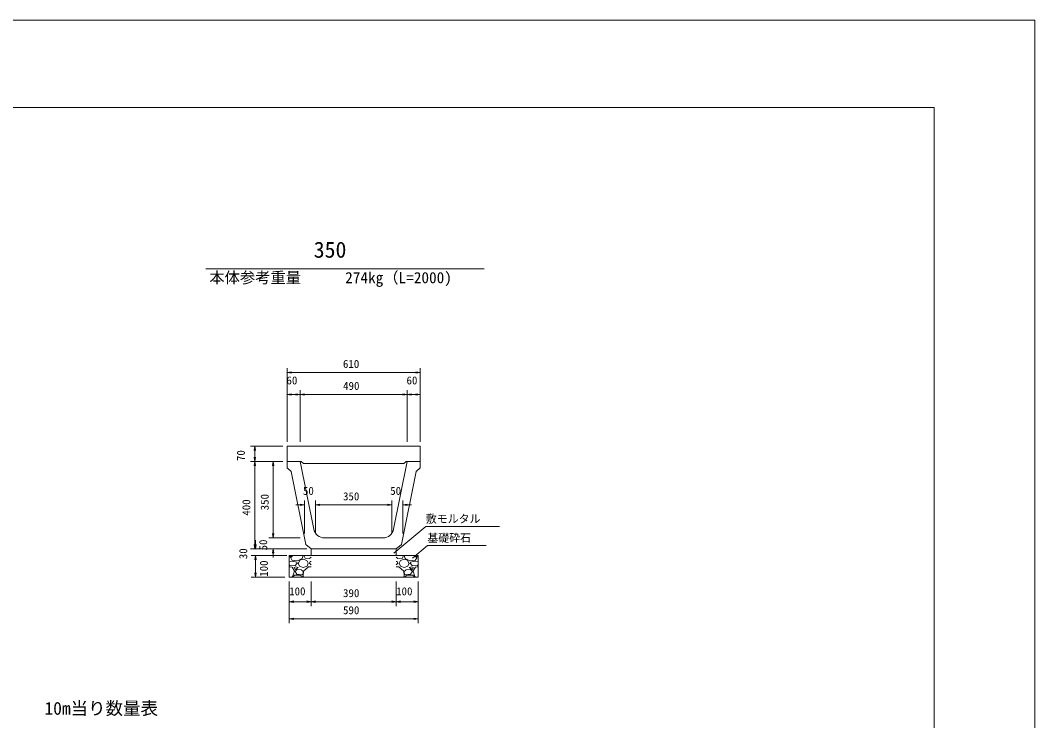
# Model space of a CAD drawing. Units: millimetres on the paper. Extents: x 0 to 841, y 0 to 594.
# Drawn here: x 608.6 to 841, y 433.6 to 594 of the extents above; entities that cross this region are included whole.
import ezdxf
from ezdxf.enums import TextEntityAlignment as Align

# ---------------------------------------------------------------- set-up
doc = ezdxf.new("R2010")
doc.units = ezdxf.units.MM
for name, color, linetype in [('D-MTR-TXT(文字列）', 7, 'Continuous'), ('D-MTR（材料表タイトル）', 7, 'Continuous'), ('D-STR-TXT（文字）', 7, 'Continuous'), ('D-TTL-TXT（文字）', 7, 'Continuous')]:
    doc.layers.add(name, color=color, linetype=linetype)
for name, color, linetype, lineweight in [('D-STR-DIM（寸法）', 7, 'Continuous', 18), ('D-STR-HTXT（旗揚げ）', 7, 'Continuous', 18), ('D-STR-STRn（構造物）', 7, 'Continuous', 18), ('D-STR（構造物外形線）', 1, 'Continuous', 18), ('D-TTL(外枠）', 2, 'Continuous', 18), ('DEFPOINTS_2', 8, 'Continuous', 18)]:
    doc.layers.add(name, color=color, linetype=linetype, lineweight=lineweight)
doc.styles.add('ＭＳ ゴシック', font='')
doc.styles.get('ＭＳ ゴシック').set_extended_font_data('MS Gothic')

msp = doc.modelspace()

# ---------------------------------------------------------------- linework, layer by layer
at = {"layer": 'D-STR-DIM（寸法）'}
for p, q in [((669.76, 497.5), (669.76, 514.358)), ((669.76, 513.358), (670.76, 513.525)), ((699.26, 513.525), (700.26, 513.358)), ((700.26, 497.5), (700.26, 514.358)), ((670.76, 513.192), (669.76, 513.358)), ((669.76, 513.358), (670.76, 513.358)), ((670.76, 513.358), (699.26, 513.358)), ((700.26, 513.358), (699.26, 513.192)), ((700.26, 513.358), (699.26, 513.358)), ((669.76, 497.5), (669.76, 509.335)), ((672.76, 497.5), (672.76, 509.335)), ((672.76, 497.5), (672.76, 509.335)), ((697.26, 497.5), (697.26, 509.335)), ((697.26, 497.5), (697.26, 509.335)), ((700.26, 497.5), (700.26, 509.335)), ((669.76, 508.335), (670.76, 508.501)), ((670.76, 508.168), (669.76, 508.335)), ((669.76, 508.335), (670.76, 508.335)), ((671.76, 508.335), (670.76, 508.335)), ((671.76, 508.501), (672.76, 508.335)), ((672.76, 508.335), (671.76, 508.168)), ((672.76, 508.335), (671.76, 508.335)), ((672.76, 508.335), (673.76, 508.501)), ((673.76, 508.168), (672.76, 508.335)), ((672.76, 508.335), (673.76, 508.335)), ((673.76, 508.335), (696.26, 508.335)), ((696.26, 508.501), (697.26, 508.335)), ((697.26, 508.335), (696.26, 508.168)), ((697.26, 508.335), (696.26, 508.335)), ((697.26, 508.335), (698.26, 508.501)), ((698.26, 508.168), (697.26, 508.335)), ((697.26, 508.335), (698.26, 508.335)), ((698.26, 508.335), (699.26, 508.335)), ((699.26, 508.501), (700.26, 508.335)), ((700.26, 508.335), (699.26, 508.168)), ((700.26, 508.335), (699.26, 508.335)), ((668.76, 496.5), (661.38, 496.5)), ((662.214, 495.5), (662.38, 496.5)), ((662.38, 496.5), (662.547, 495.5)), ((662.38, 496.5), (662.38, 495.5)), ((662.38, 495.5), (662.38, 494)), ((668.76, 493), (661.38, 493)), ((668.76, 493), (661.38, 493)), ((662.38, 493), (662.214, 494)), ((662.214, 492), (662.38, 493)), ((662.547, 494), (662.38, 493)), ((662.38, 493), (662.38, 494)), ((662.38, 493), (662.547, 492)), ((662.38, 493), (662.38, 492)), ((668.76, 493), (665.586, 493)), ((666.419, 492), (666.586, 493)), ((666.586, 493), (666.753, 492)), ((666.586, 493), (666.586, 492)), ((662.38, 492), (662.38, 474)), ((666.586, 492), (666.586, 476.5)), ((673.76, 476.5), (673.76, 484.045)), ((676.26, 476.5), (676.26, 484.045)), ((676.26, 476.5), (676.26, 484.045)), ((693.76, 476.5), (693.76, 484.045)), ((693.76, 476.5), (693.76, 484.045)), ((696.26, 476.5), (696.26, 484.045)), ((672.76, 483.045), (671.76, 483.045)), ((672.76, 483.211), (673.76, 483.045)), ((673.76, 483.045), (672.76, 482.878)), ((673.76, 483.045), (672.76, 483.045)), ((676.26, 483.045), (677.26, 483.211)), ((676.26, 483.045), (677.26, 483.211)), ((677.26, 482.878), (676.26, 483.045)), ((676.26, 483.045), (677.26, 483.045)), ((677.26, 482.878), (676.26, 483.045)), ((676.26, 483.045), (677.26, 483.045)), ((677.26, 483.045), (678.26, 483.045)), ((692.76, 483.045), (677.26, 483.045)), ((692.76, 483.045), (691.76, 483.045)), ((692.76, 483.211), (693.76, 483.045)), ((692.76, 483.211), (693.76, 483.045)), ((693.76, 483.045), (692.76, 482.878)), ((693.76, 483.045), (692.76, 483.045)), ((693.76, 483.045), (692.76, 482.878)), ((693.76, 483.045), (692.76, 483.045)), ((696.26, 483.045), (697.26, 483.211)), ((697.26, 482.878), (696.26, 483.045)), ((696.26, 483.045), (697.26, 483.045)), ((697.26, 483.045), (698.26, 483.045)), ((666.586, 475.5), (666.419, 476.5)), ((666.586, 475.5), (666.419, 476.5)), ((666.586, 476.5), (666.586, 477.5)), ((666.753, 476.5), (666.586, 475.5)), ((666.586, 475.5), (666.586, 476.5)), ((666.753, 476.5), (666.586, 475.5)), ((666.586, 475.5), (666.586, 476.5)), ((662.499, 474), (662.499, 475)), ((662.499, 474), (662.499, 475)), ((672.76, 475.5), (665.586, 475.5)), ((672.76, 475.5), (665.586, 475.5)), ((674.26, 473), (661.38, 473)), ((674.26, 473), (661.499, 473)), ((674.26, 473), (661.499, 473)), ((662.38, 473), (662.214, 474)), ((662.499, 473), (662.332, 474)), ((662.499, 473), (662.332, 474)), ((662.547, 474), (662.38, 473)), ((662.38, 473), (662.38, 474)), ((662.665, 474), (662.499, 473)), ((662.499, 473), (662.499, 474)), ((662.665, 474), (662.499, 473)), ((662.499, 473), (662.499, 474)), ((674.26, 473), (665.586, 473)), ((666.419, 472), (666.586, 473)), ((666.586, 473), (666.753, 472)), ((666.586, 473), (666.586, 472)), ((666.586, 472), (666.586, 471)), ((669.26, 471.5), (661.499, 471.5)), ((669.26, 471.5), (661.499, 471.5)), ((669.71, 471.5), (661.499, 471.5)), ((662.332, 470.5), (662.499, 471.5)), ((662.332, 470.5), (662.499, 471.5)), ((662.332, 470.5), (662.499, 471.5)), ((662.499, 471.5), (662.665, 470.5)), ((662.499, 471.5), (662.499, 470.5)), ((662.499, 471.5), (662.665, 470.5)), ((662.499, 471.5), (662.499, 470.5)), ((662.499, 471.5), (662.665, 470.5)), ((662.499, 471.5), (662.499, 470.5)), ((662.499, 470.5), (662.499, 469.5)), ((662.499, 470.5), (662.499, 469.5)), ((662.499, 470.5), (662.499, 467.5)), ((662.499, 466.5), (662.332, 467.5)), ((662.665, 467.5), (662.499, 466.5)), ((662.499, 466.5), (662.499, 467.5)), ((669.26, 466.5), (661.499, 466.5)), ((670.26, 465.5), (670.26, 455.971)), ((670.26, 465.5), (670.26, 459.889)), ((675.26, 465.5), (675.26, 459.889)), ((675.26, 465.5), (675.26, 459.889)), ((694.76, 465.5), (694.76, 459.889)), ((694.76, 465.5), (694.76, 459.889)), ((699.76, 465.5), (699.76, 459.889)), ((699.76, 465.5), (699.76, 455.971)), ((670.26, 460.889), (671.26, 461.055)), ((671.26, 460.722), (670.26, 460.889)), ((670.26, 460.889), (671.26, 460.889)), ((674.26, 460.889), (671.26, 460.889)), ((674.26, 461.055), (675.26, 460.889)), ((675.26, 460.889), (674.26, 460.722)), ((675.26, 460.889), (674.26, 460.889)), ((675.26, 460.889), (676.26, 461.055)), ((676.26, 460.722), (675.26, 460.889)), ((675.26, 460.889), (676.26, 460.889)), ((693.76, 460.889), (676.26, 460.889)), ((693.76, 461.055), (694.76, 460.889)), ((694.76, 460.889), (693.76, 460.722)), ((694.76, 460.889), (693.76, 460.889)), ((694.76, 460.889), (695.76, 461.055)), ((695.76, 460.722), (694.76, 460.889)), ((694.76, 460.889), (695.76, 460.889)), ((695.76, 460.889), (698.76, 460.889)), ((698.76, 461.055), (699.76, 460.889)), ((699.76, 460.889), (698.76, 460.722)), ((699.76, 460.889), (698.76, 460.889)), ((670.26, 456.971), (671.26, 457.138)), ((671.26, 456.804), (670.26, 456.971)), ((670.26, 456.971), (671.26, 456.971)), ((698.76, 456.971), (671.26, 456.971)), ((698.76, 457.138), (699.76, 456.971)), ((699.76, 456.971), (698.76, 456.804)), ((699.76, 456.971), (698.76, 456.971))]:
    msp.add_line(p, q, dxfattribs=at)
at = {"layer": 'D-STR-HTXT（旗揚げ）'}
for p, q in [((651.108, 537.096), (714.892, 537.096)), ((694.204, 471.965), (701.547, 478.135)), ((718.403, 478.135), (701.547, 478.135)), ((698.444, 470.888), (701.883, 473.771)), ((715.357, 473.771), (701.883, 473.771))]:
    msp.add_line(p, q, dxfattribs=at)
at = {"layer": 'D-STR-STRn（構造物）'}
for p, q in [((675.26, 473), (675.26, 471.5)), ((694.76, 473), (694.76, 471.5)), ((675.26, 471.5), (670.26, 471.5)), ((670.26, 471.5), (670.26, 466.5)), ((670.26, 471.065), (670.823, 471.5)), ((671.023, 470.192), (670.26, 470.112)), ((670.569, 470.948), (671.066, 471.5)), ((670.928, 470.345), (670.578, 470.945)), ((672.165, 470.258), (670.915, 470.358)), ((672.017, 469.951), (671.017, 470.201)), ((672.069, 469.698), (671.619, 469.198)), ((672.069, 469.695), (672.019, 469.945)), ((673.221, 470.794), (672.171, 470.244)), ((672.314, 469.699), (672.614, 468.999)), ((672.367, 469.697), (672.667, 470.397)), ((672.669, 470.398), (673.469, 470.648)), ((673.42, 471.497), (673.22, 470.797)), ((673.467, 470.647), (674.267, 470.347)), ((673.591, 471.5), (673.86, 470.859)), ((673.866, 470.845), (674.916, 470.795)), ((674.269, 470.346), (674.569, 469.696)), ((674.317, 469), (674.567, 469.7)), ((675.26, 469.34), (674.917, 469.714)), ((674.918, 469.699), (675.068, 470.099)), ((674.919, 470.801), (675.26, 471.065)), ((675.26, 470.112), (675.073, 470.092)), ((694.76, 471.5), (675.26, 471.5)), ((694.76, 471.5), (699.76, 471.5)), ((695.101, 470.801), (694.76, 471.065)), ((694.76, 470.112), (694.947, 470.092)), ((694.76, 469.34), (695.103, 469.714)), ((695.102, 469.699), (694.952, 470.099)), ((696.154, 470.845), (695.104, 470.795)), ((695.751, 470.346), (695.451, 469.696)), ((695.703, 469), (695.453, 469.7)), ((696.553, 470.647), (695.753, 470.347)), ((696.429, 471.5), (696.16, 470.859)), ((697.351, 470.398), (696.551, 470.648)), ((696.6, 471.497), (696.8, 470.797)), ((696.799, 470.794), (697.849, 470.244)), ((697.652, 469.697), (697.352, 470.397)), ((697.706, 469.699), (697.406, 468.999)), ((697.854, 470.258), (699.104, 470.358)), ((697.951, 469.695), (698.001, 469.945)), ((697.951, 469.698), (698.401, 469.198)), ((698.003, 469.951), (699.003, 470.201)), ((699.451, 470.948), (698.954, 471.5)), ((698.997, 470.192), (699.76, 470.112)), ((699.091, 470.345), (699.441, 470.945)), ((699.76, 471.065), (699.197, 471.5)), ((699.76, 471.5), (699.76, 466.5)), ((670.467, 469.114), (670.26, 469.34)), ((670.87, 468.793), (670.26, 468.844)), ((671.615, 469.201), (670.465, 469.101)), ((671.43, 467.901), (670.88, 468.801)), ((671.019, 466.646), (671.419, 467.896)), ((671.367, 468.748), (671.567, 468.248)), ((671.718, 468.896), (671.368, 468.746)), ((671.567, 468.249), (672.317, 468.699)), ((671.567, 467.8), (671.967, 467.2)), ((672.068, 468.298), (671.568, 467.798)), ((672.32, 468.699), (671.72, 468.899)), ((671.97, 467.196), (673.22, 467.046)), ((673.074, 468.151), (672.074, 468.301)), ((672.615, 468.994), (673.465, 468.744)), ((673.479, 467.787), (673.079, 468.137)), ((673.22, 467.048), (673.47, 467.498)), ((673.516, 467.85), (673.466, 466.8)), ((673.469, 467.498), (673.469, 467.798)), ((673.471, 468.745), (674.321, 468.995)), ((674.67, 468.897), (673.52, 467.847)), ((675.26, 468.844), (674.67, 468.893)), ((694.76, 468.844), (695.35, 468.893)), ((695.35, 468.897), (696.5, 467.847)), ((696.549, 468.745), (695.699, 468.995)), ((696.504, 467.85), (696.554, 466.8)), ((696.541, 467.787), (696.941, 468.137)), ((696.8, 467.048), (696.55, 467.498)), ((696.551, 467.498), (696.551, 467.798)), ((697.405, 468.994), (696.555, 468.744)), ((698.05, 467.196), (696.8, 467.046)), ((696.946, 468.151), (697.946, 468.301)), ((697.7, 468.699), (698.3, 468.899)), ((698.453, 468.249), (697.703, 468.699)), ((697.952, 468.298), (698.452, 467.798)), ((698.453, 467.8), (698.053, 467.2)), ((698.302, 468.896), (698.652, 468.746)), ((698.405, 469.201), (699.555, 469.101)), ((698.653, 468.748), (698.453, 468.248)), ((698.59, 467.901), (699.14, 468.801)), ((699.001, 466.646), (698.601, 467.896)), ((699.15, 468.793), (699.76, 468.844)), ((699.553, 469.114), (699.76, 469.34)), ((670.26, 466.5), (699.76, 466.5)), ((670.823, 466.5), (671.019, 466.651)), ((671.066, 466.5), (671.469, 466.948)), ((671.469, 466.948), (672.769, 466.948)), ((672.767, 466.959), (673.417, 466.509)), ((673.46, 466.809), (673.591, 466.5)), ((696.559, 466.809), (696.429, 466.5)), ((697.253, 466.959), (696.603, 466.509)), ((698.551, 466.948), (697.251, 466.948)), ((698.954, 466.5), (698.551, 466.948)), ((699.197, 466.5), (699.001, 466.651))]:
    msp.add_line(p, q, dxfattribs=at)
at = {"layer": 'D-STR（構造物外形線）'}
for p, q in [((700.26, 496.5), (669.76, 496.5)), ((669.76, 493), (669.76, 496.5)), ((700.26, 496.5), (700.26, 493)), ((672.76, 493), (669.76, 493)), ((669.76, 493), (669.76, 491.5)), ((673.01, 493), (669.76, 493)), ((672.76, 493), (675.858, 477.51)), ((673.01, 493), (673.51, 492.5)), ((694.162, 477.51), (697.26, 493)), ((696.51, 492.5), (697.01, 493)), ((697.01, 493), (700.26, 493)), ((697.26, 493), (700.26, 493)), ((700.26, 493), (700.26, 491.5)), ((669.76, 491.5), (670.721, 490.693)), ((670.721, 490.693), (674.06, 474)), ((673.51, 492.5), (696.51, 492.5)), ((695.96, 474), (699.299, 490.693)), ((700.26, 491.5), (699.299, 490.693)), ((678.309, 475.5), (691.71, 475.5)), ((675.26, 473), (674.06, 474)), ((694.76, 473), (675.26, 473)), ((694.76, 473), (695.96, 474))]:
    msp.add_line(p, q, dxfattribs=at)
for centre, start, end in [((678.309, 478), 191.30993, 270), ((691.71, 478), 270, 348.69007)]:
    msp.add_arc(centre, 2.5, start, end, dxfattribs=at)
at = {"layer": 'D-TTL(外枠）'}
for p, q in [((23, 574), (818, 574)), ((818, 574), (818, 20))]:
    msp.add_line(p, q, dxfattribs=at)
at = {"layer": 'DEFPOINTS_2'}
for p in [(0, 594), (841, 0)]:
    msp.add_line(p, (841, 594), dxfattribs=at)

# ---------------------------------------------------------------- texts
at = {"layer": 'D-MTR-TXT(文字列）', "style": 'ＭＳ ゴシック'}
for s, p in [('274kg（L=2000)', (683.059, 533.03)), ('本体参考重量', (651.939, 533.03))]:
    msp.add_text(s, height=2.566, dxfattribs=at).set_placement(p, align=Align.BOTTOM_LEFT)
at = {"layer": 'D-MTR（材料表タイトル）', "style": 'ＭＳ ゴシック'}
msp.add_text('10m当り数量表', height=2.933, dxfattribs=at).set_placement((614.188, 434.129), align=Align.BOTTOM_LEFT)
at = {"layer": 'D-STR-DIM（寸法）', "style": 'ＭＳ ゴシック'}
for s, p in [('610', (682.548, 513.858)), ('60', (669.61, 510.085)), ('490', (682.586, 508.835)), ('60', (697.11, 510.085)), ('50', (673.379, 484.795)), ('350', (682.567, 483.545)), ('50', (693.379, 484.795)), ('100', (670.228, 461.803)), ('390', (682.567, 461.389)), ('100', (694.728, 461.803)), ('590', (682.567, 457.471))]:
    msp.add_text(s, height=1.833, dxfattribs=at).set_placement(p, align=Align.BOTTOM_LEFT)
for s, p in [('70', (660.63, 493.088)), ('400', (661.88, 480.576)), ('350', (666.086, 481.807)), ('50', (665.746, 472.619)), ('30', (661.17, 470.619)), ('30', (661.17, 470.619)), ('100', (665.893, 466.591))]:
    msp.add_text(s, height=1.833, rotation=90, dxfattribs=at).set_placement(p, align=Align.BOTTOM_LEFT)
at = {"layer": 'D-STR-TXT（文字）', "style": 'ＭＳ ゴシック'}
for s, p in [('敷モルタル', (701.547, 478.387)), ('基礎砕石', (701.883, 474.023))]:
    msp.add_text(s, height=1.833, dxfattribs=at).set_placement(p, align=Align.BOTTOM_LEFT)
at = {"layer": 'D-TTL-TXT（文字）', "style": 'ＭＳ ゴシック'}
msp.add_text('350', height=3.666, dxfattribs=at).set_placement((675.856, 538.545), align=Align.BOTTOM_LEFT)

doc.saveas('drawing.dxf')
